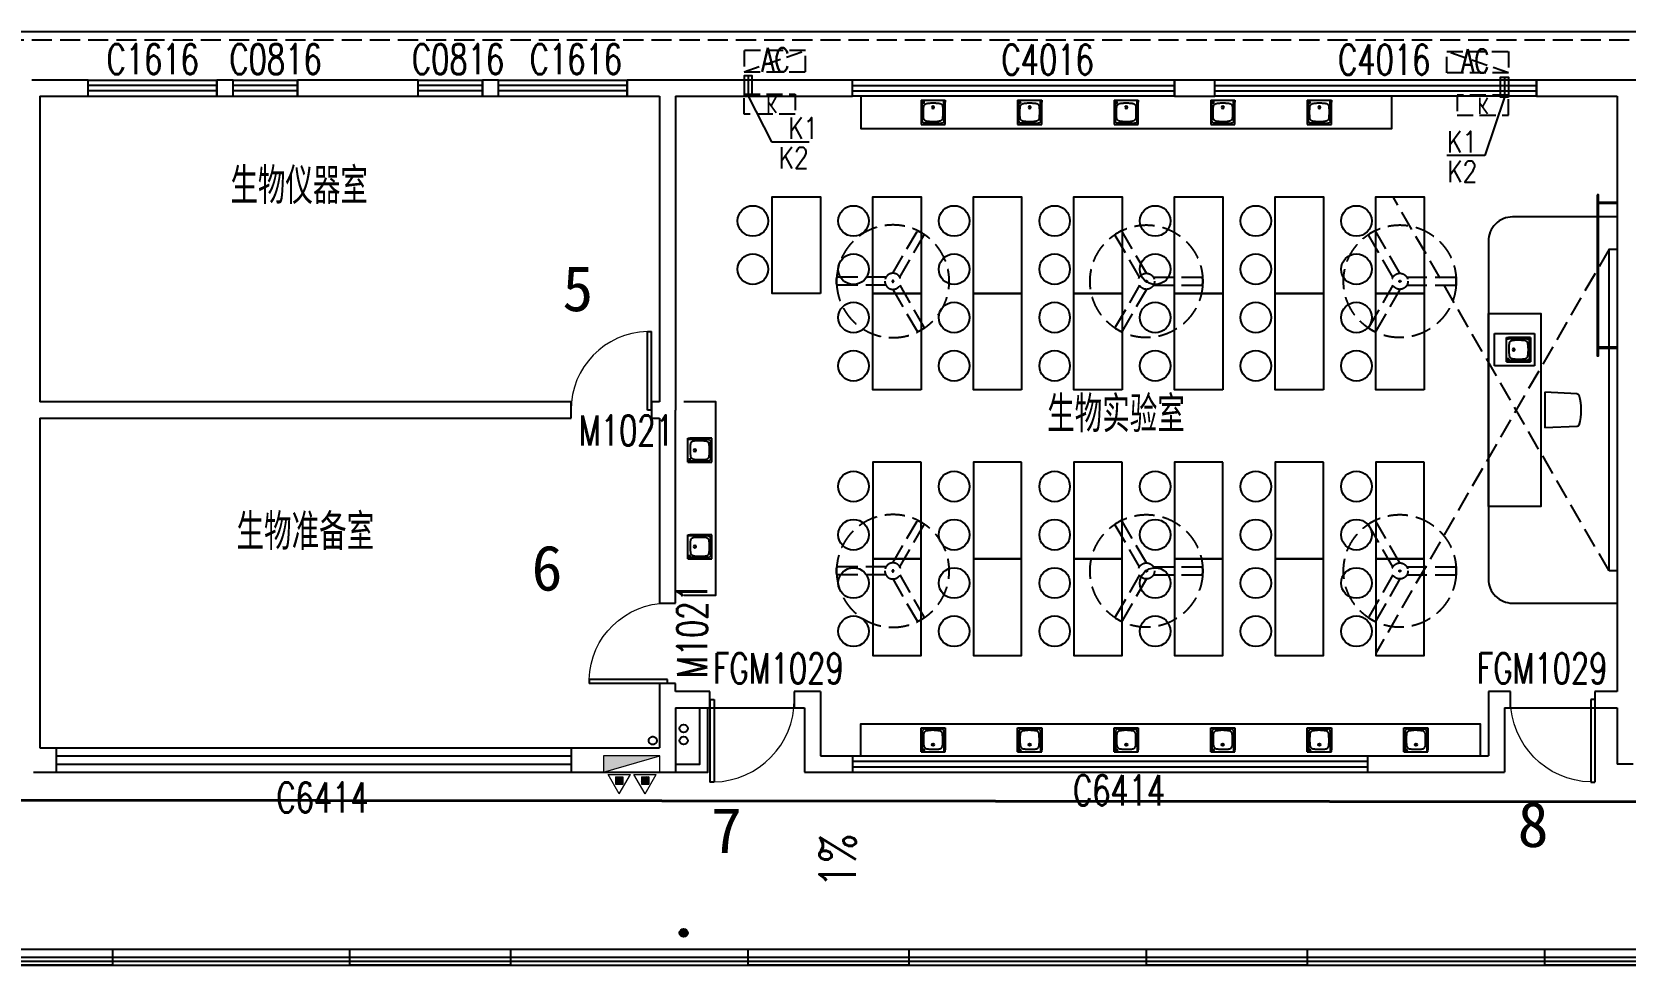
# Model space of a CAD drawing. Extents: x 447078 to 1776277, y 243534 to 519428.
# Drawn here: x 1100596 to 1120396, y 481541 to 493141 of the extents above; entities that cross this region are included whole.
import ezdxf

# ---------------------------------------------------------------- set-up
doc = ezdxf.new("R2010")
doc.units = 0
doc.header["$LTSCALE"] = 1000
doc.header["$MEASUREMENT"] = 0
for name, pattern in [('AP-02-RETAIL$0$DASH', [0.35, 0.25, -0.1]), ('CCDID0GLB00001', [30, 26.5, -1.5, 0.5, -1.5]), ('DASH', [0.35, 0.25, -0.1]), ('HIDDEN3', [1.905, 1.27, -0.635])]:
    doc.linetypes.add(name, pattern=pattern)
for name, color, linetype, lineweight in [('1#2#三层消火栓$0$P-HUDR-MISC', 13, 'Continuous', 25), ('1#2#三层消火栓$0$体育文娱中心3F消火栓$0$P-HUDR-MISC', 13, 'Continuous', 20), ('A桥架图层', 2, 'Continuous', 40)]:
    doc.layers.add(name, color=color, linetype=linetype, lineweight=lineweight)
for name, color, linetype in [('A-DOOR', 2, 'Continuous'), ('A-DRAI', 61, 'Continuous'), ('A-EQPM-MECH', 191, 'Continuous'), ('A-FIXT', 211, 'Continuous'), ('A-FIXT-DASH', 211, 'HIDDEN3'), ('A-FURN', 251, 'Continuous'), ('A-HRAL', 104, 'Continuous'), ('A-HYDR', 1, 'CCDID0GLB00001'), ('A-OVER', 23, 'Continuous'), ('A-WALL', 140, 'Continuous'), ('A-WIND', 2, 'Continuous'), ('A-WIND-IDEN', 4, 'Continuous'), ('G-0-XREF', 2, 'Continuous'), ('G-ANNO-NOTE', 80, 'Continuous'), ('X-连廊栏杆修改', 43, 'Continuous'), ('家具', 9, 'Continuous')]:
    doc.layers.add(name, color=color, linetype=linetype)
doc.styles.add('_TCH_DIM', font='SIMPLEX', dxfattribs={"bigfont": 'GBCBIG'})
doc.styles.add('_TCH_WINDOW', font='SIMPLEX', dxfattribs={"height": 3.5, "bigfont": 'GBCBIG'})
doc.styles.add('CCDI_T_G02', font='simplex.shx', dxfattribs={"width": 0.8, "bigfont": 'zjdz.shx'})
doc.styles.add('CCDI_T_G03', font='')
doc.styles.add('Note$0$CCDI-TOG-02', font='simplex.shx', dxfattribs={"width": 0.8, "bigfont": 'zjdz.shx'})
doc.styles.get('CCDI_T_G03').set_extended_font_data('SimHei')

# ---------------------------------------------------------------- blocks, each defined once
blk = doc.blocks.new('sinkt')
at = {"layer": 'A-FURN'}
for p, q in [((101833719, 17376395), (101833219, 17376395)), ((101833219, 17376395), (101833219, 17375995)), ((101833669, 17376345), (101833369, 17376345)), ((101833369, 17376345), (101833369, 17376045)), ((101833369, 17376345), (101833669, 17376345)), ((101833369, 17376329), (101833393, 17376329)), ((101833623, 17376329), (101833393, 17376329)), ((101833410, 17376282), (101833409, 17376278)), ((101833412, 17376285), (101833410, 17376282)), ((101833414, 17376288), (101833412, 17376285)), ((101833415, 17376291), (101833414, 17376288)), ((101833418, 17376294), (101833415, 17376291)), ((101833420, 17376296), (101833418, 17376294)), ((101833423, 17376299), (101833420, 17376296)), ((101833425, 17376301), (101833423, 17376299)), ((101833428, 17376303), (101833425, 17376301)), ((101833431, 17376305), (101833428, 17376303)), ((101833435, 17376307), (101833431, 17376305)), ((101833439, 17376309), (101833435, 17376307)), ((101833443, 17376310), (101833439, 17376309)), ((101833448, 17376311), (101833443, 17376310)), ((101833452, 17376312), (101833448, 17376311)), ((101833457, 17376312), (101833452, 17376312)), ((101833463, 17376313), (101833457, 17376312)), ((101833468, 17376314), (101833463, 17376313)), ((101833474, 17376314), (101833468, 17376314)), ((101833479, 17376315), (101833474, 17376314)), ((101833485, 17376315), (101833479, 17376315)), ((101833494, 17376316), (101833485, 17376315)), ((101833503, 17376316), (101833494, 17376316)), ((101833513, 17376316), (101833503, 17376316)), ((101833522, 17376316), (101833513, 17376316)), ((101833532, 17376316), (101833522, 17376316)), ((101833535, 17376316), (101833532, 17376316)), ((101833538, 17376316), (101833535, 17376316)), ((101833541, 17376316), (101833538, 17376316)), ((101833544, 17376316), (101833541, 17376316)), ((101833547, 17376316), (101833544, 17376316)), ((101833552, 17376315), (101833547, 17376316)), ((101833556, 17376315), (101833552, 17376315)), ((101833560, 17376315), (101833556, 17376315)), ((101833564, 17376315), (101833560, 17376315)), ((101833568, 17376314), (101833564, 17376315)), ((101833573, 17376314), (101833568, 17376314)), ((101833578, 17376314), (101833573, 17376314)), ((101833583, 17376313), (101833578, 17376314)), ((101833587, 17376313), (101833583, 17376313)), ((101833592, 17376312), (101833587, 17376313)), ((101833595, 17376312), (101833592, 17376312)), ((101833599, 17376311), (101833595, 17376312)), ((101833602, 17376310), (101833599, 17376311)), ((101833605, 17376309), (101833602, 17376310)), ((101833608, 17376307), (101833605, 17376309)), ((101833611, 17376306), (101833608, 17376307)), ((101833613, 17376304), (101833611, 17376306)), ((101833616, 17376302), (101833613, 17376304)), ((101833618, 17376300), (101833616, 17376302)), ((101833620, 17376297), (101833618, 17376300)), ((101833622, 17376295), (101833620, 17376297)), ((101833624, 17376292), (101833622, 17376295)), ((101833625, 17376290), (101833624, 17376292)), ((101833627, 17376287), (101833625, 17376290)), ((101833628, 17376284), (101833627, 17376287)), ((101833629, 17376280), (101833628, 17376284)), ((101833654, 17376195), (101833654, 17376298)), ((101833669, 17376045), (101833669, 17376345)), ((101833669, 17376345), (101833669, 17376045)), ((101833719, 17375995), (101833719, 17376395)), ((101833403, 17376221), (101833402, 17376216)), ((101833402, 17376216), (101833402, 17376212)), ((101833402, 17376212), (101833402, 17376207)), ((101833402, 17376207), (101833402, 17376204)), ((101833402, 17376204), (101833402, 17376201)), ((101833402, 17376201), (101833402, 17376198)), ((101833402, 17376198), (101833402, 17376196)), ((101833402, 17376196), (101833402, 17376193)), ((101833402, 17376193), (101833402, 17376187)), ((101833402, 17376187), (101833402, 17376181)), ((101833402, 17376181), (101833402, 17376175)), ((101833402, 17376175), (101833402, 17376169)), ((101833402, 17376169), (101833403, 17376163)), ((101833404, 17376236), (101833403, 17376230)), ((101833403, 17376230), (101833403, 17376226)), ((101833403, 17376226), (101833403, 17376221)), ((101833403, 17376163), (101833403, 17376157)), ((101833403, 17376157), (101833403, 17376151)), ((101833403, 17376151), (101833404, 17376145)), ((101833405, 17376248), (101833404, 17376242)), ((101833404, 17376242), (101833404, 17376236)), ((101833404, 17376145), (101833404, 17376139)), ((101833404, 17376139), (101833404, 17376133)), ((101833404, 17376133), (101833405, 17376127)), ((101833406, 17376259), (101833405, 17376254)), ((101833405, 17376254), (101833405, 17376248)), ((101833405, 17376127), (101833406, 17376121)), ((101833407, 17376269), (101833406, 17376264)), ((101833406, 17376264), (101833406, 17376259)), ((101833406, 17376121), (101833406, 17376115)), ((101833406, 17376115), (101833408, 17376109)), ((101833408, 17376273), (101833407, 17376269)), ((101833409, 17376278), (101833408, 17376273)), ((101833408, 17376109), (101833410, 17376103)), ((101833410, 17376103), (101833412, 17376099)), ((101833412, 17376099), (101833414, 17376095)), ((101833414, 17376095), (101833417, 17376091)), ((101833417, 17376091), (101833420, 17376088)), ((101833420, 17376088), (101833424, 17376085)), ((101833424, 17376085), (101833430, 17376082)), ((101833607, 17376082), (101833609, 17376083)), ((101833609, 17376083), (101833611, 17376085)), ((101833611, 17376085), (101833613, 17376086)), ((101833613, 17376086), (101833615, 17376088)), ((101833615, 17376088), (101833617, 17376090)), ((101833617, 17376090), (101833619, 17376093)), ((101833619, 17376093), (101833622, 17376095)), ((101833622, 17376095), (101833624, 17376098)), ((101833624, 17376098), (101833626, 17376101)), ((101833626, 17376101), (101833627, 17376105)), ((101833627, 17376105), (101833629, 17376109)), ((101833630, 17376276), (101833629, 17376280)), ((101833629, 17376109), (101833630, 17376114)), ((101833631, 17376272), (101833630, 17376276)), ((101833630, 17376114), (101833631, 17376118)), ((101833631, 17376268), (101833631, 17376272)), ((101833632, 17376264), (101833631, 17376268)), ((101833631, 17376123), (101833632, 17376128)), ((101833631, 17376118), (101833631, 17376123)), ((101833633, 17376257), (101833632, 17376264)), ((101833632, 17376131), (101833633, 17376135)), ((101833632, 17376128), (101833632, 17376131)), ((101833634, 17376250), (101833633, 17376257)), ((101833633, 17376135), (101833634, 17376139)), ((101833634, 17376243), (101833634, 17376250)), ((101833635, 17376236), (101833634, 17376243)), ((101833634, 17376142), (101833635, 17376146)), ((101833634, 17376139), (101833634, 17376142)), ((101833636, 17376229), (101833635, 17376236)), ((101833635, 17376151), (101833636, 17376156)), ((101833635, 17376146), (101833635, 17376151)), ((101833636, 17376222), (101833636, 17376229)), ((101833637, 17376215), (101833636, 17376222)), ((101833636, 17376176), (101833637, 17376180)), ((101833636, 17376172), (101833636, 17376176)), ((101833636, 17376167), (101833636, 17376172)), ((101833636, 17376161), (101833636, 17376167)), ((101833636, 17376156), (101833636, 17376161)), ((101833637, 17376207), (101833637, 17376215)), ((101833637, 17376200), (101833637, 17376207)), ((101833637, 17376193), (101833637, 17376200)), ((101833637, 17376189), (101833637, 17376193)), ((101833637, 17376184), (101833637, 17376189)), ((101833637, 17376180), (101833637, 17376184)), ((101833654, 17376195), (101833654, 17376091)), ((101833219, 17375995), (101833719, 17375995)), ((101833369, 17376060), (101833393, 17376060)), ((101833369, 17376045), (101833669, 17376045)), ((101833369, 17376045), (101833393, 17376045)), ((101833623, 17376060), (101833393, 17376060)), ((101833669, 17376045), (101833393, 17376045)), ((101833430, 17376082), (101833436, 17376079)), ((101833436, 17376079), (101833443, 17376077)), ((101833443, 17376077), (101833450, 17376076)), ((101833450, 17376076), (101833457, 17376075)), ((101833457, 17376075), (101833464, 17376075)), ((101833464, 17376075), (101833472, 17376074)), ((101833472, 17376074), (101833479, 17376074)), ((101833479, 17376074), (101833486, 17376074)), ((101833486, 17376074), (101833493, 17376074)), ((101833493, 17376074), (101833501, 17376073)), ((101833501, 17376073), (101833509, 17376073)), ((101833509, 17376073), (101833516, 17376073)), ((101833516, 17376073), (101833524, 17376073)), ((101833524, 17376073), (101833531, 17376073)), ((101833531, 17376073), (101833538, 17376074)), ((101833538, 17376074), (101833545, 17376074)), ((101833545, 17376074), (101833552, 17376074)), ((101833552, 17376074), (101833558, 17376075)), ((101833558, 17376075), (101833565, 17376075)), ((101833565, 17376075), (101833570, 17376076)), ((101833570, 17376076), (101833575, 17376076)), ((101833575, 17376076), (101833580, 17376076)), ((101833580, 17376076), (101833585, 17376077)), ((101833585, 17376077), (101833590, 17376077)), ((101833590, 17376077), (101833593, 17376078)), ((101833593, 17376078), (101833597, 17376078)), ((101833597, 17376078), (101833600, 17376079)), ((101833600, 17376079), (101833604, 17376081)), ((101833604, 17376081), (101833607, 17376082))]:
    blk.add_line(p, q, dxfattribs=at)
for centre, radius in [((101833393, 17376314), 9.18), ((101833457, 17376195), 15.3)]:
    blk.add_circle(centre, radius, dxfattribs=at)
for centre, start, end in [((101833623, 17376298), 0, 90), ((101833623, 17376091), 270, 0)]:
    blk.add_arc(centre, 30.9, start, end, dxfattribs=at)
blk = doc.blocks.new('CHAIR4')
at = {"layer": 'A-FURN'}
for p, q in [((-449, 226), (0, 248)), ((0, 248), (0, -248)), ((-449, -226), (0, -248))]:
    blk.add_line(p, q, dxfattribs=at)
for centre, radius, start, end in [((-447, 201), 25, 92.8624, 164.2925), ((267, 0), 767, 164.2925, 195.7075), ((-447, -201), 25, 195.7075, 267.1376)]:
    blk.add_arc(centre, radius, start, end, dxfattribs=at)
blk = doc.blocks.new('dfc-1')
at = {"layer": 'A-FURN', "linetype": 'DASH'}
for p, q in [((0, 100), (306, 630)), ((87, 50), (392, 580)), ((-87, 50), (-698, 50)), ((-87, -50), (-698, -50)), ((0, -100), (306, -630)), ((87, -50), (392, -580))]:
    blk.add_line(p, q, dxfattribs=at)
for radius in [700, 100, 10]:
    blk.add_circle((0, 0), radius, dxfattribs=at)
for start, end in [(55.904, 64.096), (175.904, 184.096), (295.904, 304.096)]:
    blk.add_arc((0, 0), 700, start, end, dxfattribs=at)
blk = doc.blocks.new('sinks')
at = {"layer": 'A-FURN'}
for p, q in [((101861908, 17372404), (101861908, 17372383)), ((101861908, 17372154), (101861908, 17372383)), ((101861921, 17372192), (101861921, 17372404)), ((101861942, 17372358), (101861939, 17372353)), ((101861944, 17372361), (101861942, 17372358)), ((101861947, 17372364), (101861944, 17372361)), ((101861950, 17372366), (101861947, 17372364)), ((101861953, 17372368), (101861950, 17372366)), ((101861956, 17372370), (101861953, 17372368)), ((101861961, 17372371), (101861956, 17372370)), ((101861966, 17372372), (101861961, 17372371)), ((101861971, 17372373), (101861966, 17372372)), ((101861976, 17372374), (101861971, 17372373)), ((101861981, 17372374), (101861976, 17372374)), ((101861986, 17372374), (101861981, 17372374)), ((101861991, 17372375), (101861986, 17372374)), ((101861997, 17372375), (101861991, 17372375)), ((101862002, 17372375), (101861997, 17372375)), ((101862007, 17372376), (101862002, 17372375)), ((101862012, 17372376), (101862007, 17372376)), ((101862017, 17372376), (101862012, 17372376)), ((101862021, 17372376), (101862017, 17372376)), ((101862026, 17372376), (101862021, 17372376)), ((101862031, 17372376), (101862026, 17372376)), ((101862034, 17372376), (101862031, 17372376)), ((101862036, 17372376), (101862034, 17372376)), ((101862038, 17372376), (101862036, 17372376)), ((101862041, 17372376), (101862038, 17372376)), ((101862043, 17372376), (101862041, 17372376)), ((101862047, 17372376), (101862043, 17372376)), ((101862051, 17372376), (101862047, 17372376)), ((101862055, 17372376), (101862051, 17372376)), ((101862059, 17372376), (101862055, 17372376)), ((101862063, 17372375), (101862059, 17372376)), ((101862067, 17372375), (101862063, 17372375)), ((101862072, 17372374), (101862067, 17372375)), ((101862077, 17372374), (101862072, 17372374)), ((101862082, 17372373), (101862077, 17372374)), ((101862087, 17372373), (101862082, 17372373)), ((101862091, 17372373), (101862087, 17372373)), ((101862094, 17372372), (101862091, 17372373)), ((101862098, 17372371), (101862094, 17372372)), ((101862102, 17372371), (101862098, 17372371)), ((101862106, 17372369), (101862102, 17372371)), ((101862108, 17372368), (101862106, 17372369)), ((101862111, 17372367), (101862108, 17372368)), ((101862113, 17372365), (101862111, 17372367)), ((101862115, 17372363), (101862113, 17372365)), ((101862117, 17372361), (101862115, 17372363)), ((101862120, 17372359), (101862117, 17372361)), ((101862122, 17372357), (101862120, 17372359)), ((101862123, 17372354), (101862122, 17372357)), ((101862145, 17372192), (101862145, 17372404)), ((101862158, 17372404), (101862158, 17372154)), ((101861933, 17372318), (101861932, 17372312)), ((101861932, 17372312), (101861932, 17372306)), ((101861932, 17372306), (101861932, 17372300)), ((101861932, 17372300), (101861932, 17372294)), ((101861932, 17372294), (101861932, 17372287)), ((101861932, 17372287), (101861932, 17372281)), ((101861932, 17372281), (101861932, 17372275)), ((101861932, 17372275), (101861932, 17372269)), ((101861932, 17372269), (101861932, 17372263)), ((101861932, 17372263), (101861932, 17372257)), ((101861932, 17372257), (101861933, 17372252)), ((101861934, 17372336), (101861933, 17372330)), ((101861933, 17372330), (101861933, 17372324)), ((101861933, 17372324), (101861933, 17372318)), ((101861933, 17372252), (101861933, 17372246)), ((101861933, 17372246), (101861933, 17372240)), ((101861933, 17372240), (101861934, 17372236)), ((101861935, 17372342), (101861934, 17372336)), ((101861934, 17372236), (101861934, 17372232)), ((101861934, 17372232), (101861934, 17372228)), ((101861934, 17372228), (101861935, 17372224)), ((101861937, 17372348), (101861935, 17372342)), ((101861935, 17372224), (101861935, 17372220)), ((101861935, 17372220), (101861935, 17372217)), ((101861935, 17372217), (101861936, 17372214)), ((101861936, 17372214), (101861937, 17372211)), ((101861939, 17372353), (101861937, 17372348)), ((101861937, 17372211), (101861938, 17372208)), ((101861938, 17372208), (101861939, 17372206)), ((101861939, 17372206), (101861940, 17372204)), ((101861940, 17372204), (101861941, 17372202)), ((101861941, 17372202), (101861943, 17372200)), ((101861943, 17372200), (101861944, 17372199)), ((101861944, 17372199), (101861946, 17372197)), ((101861946, 17372197), (101861948, 17372195)), ((101861948, 17372195), (101861950, 17372193)), ((101861950, 17372193), (101861953, 17372191)), ((101861953, 17372191), (101861955, 17372190)), ((101862112, 17372190), (101862114, 17372192)), ((101862114, 17372192), (101862116, 17372193)), ((101862116, 17372193), (101862119, 17372195)), ((101862119, 17372195), (101862120, 17372197)), ((101862120, 17372197), (101862122, 17372198)), ((101862122, 17372198), (101862124, 17372200)), ((101862125, 17372352), (101862123, 17372354)), ((101862124, 17372200), (101862125, 17372202)), ((101862127, 17372349), (101862125, 17372352)), ((101862125, 17372202), (101862127, 17372204)), ((101862128, 17372345), (101862127, 17372349)), ((101862127, 17372204), (101862128, 17372207)), ((101862129, 17372342), (101862128, 17372345)), ((101862128, 17372207), (101862129, 17372210)), ((101862130, 17372338), (101862129, 17372342)), ((101862129, 17372210), (101862130, 17372212)), ((101862130, 17372334), (101862130, 17372338)), ((101862131, 17372330), (101862130, 17372334)), ((101862130, 17372215), (101862131, 17372218)), ((101862130, 17372212), (101862130, 17372215)), ((101862132, 17372326), (101862131, 17372330)), ((101862131, 17372222), (101862132, 17372226)), ((101862131, 17372218), (101862131, 17372222)), ((101862132, 17372321), (101862132, 17372326)), ((101862132, 17372317), (101862132, 17372321)), ((101862133, 17372312), (101862132, 17372317)), ((101862132, 17372234), (101862133, 17372238)), ((101862132, 17372230), (101862132, 17372234)), ((101862132, 17372226), (101862132, 17372230)), ((101862133, 17372307), (101862133, 17372312)), ((101862134, 17372300), (101862133, 17372307)), ((101862133, 17372252), (101862134, 17372255)), ((101862133, 17372248), (101862133, 17372252)), ((101862133, 17372245), (101862133, 17372248)), ((101862133, 17372241), (101862133, 17372245)), ((101862133, 17372238), (101862133, 17372241)), ((101862134, 17372292), (101862134, 17372300)), ((101862134, 17372284), (101862134, 17372292)), ((101862134, 17372276), (101862134, 17372284)), ((101862134, 17372268), (101862134, 17372276)), ((101862134, 17372266), (101862134, 17372268)), ((101862134, 17372263), (101862134, 17372266)), ((101862134, 17372260), (101862134, 17372263)), ((101862134, 17372258), (101862134, 17372260)), ((101862134, 17372255), (101862134, 17372258)), ((101862158, 17372154), (101861908, 17372154)), ((101862033, 17372167), (101861946, 17372167)), ((101861955, 17372190), (101861958, 17372189)), ((101861958, 17372189), (101861962, 17372187)), ((101861962, 17372187), (101861965, 17372186)), ((101861965, 17372186), (101861969, 17372186)), ((101861969, 17372186), (101861973, 17372185)), ((101861973, 17372185), (101861977, 17372185)), ((101861977, 17372185), (101861980, 17372184)), ((101861980, 17372184), (101861983, 17372184)), ((101861983, 17372184), (101861986, 17372183)), ((101861986, 17372183), (101861989, 17372183)), ((101861989, 17372183), (101861992, 17372182)), ((101861992, 17372182), (101861997, 17372182)), ((101861997, 17372182), (101862001, 17372182)), ((101862001, 17372182), (101862005, 17372181)), ((101862005, 17372181), (101862009, 17372181)), ((101862009, 17372181), (101862014, 17372181)), ((101862014, 17372181), (101862017, 17372181)), ((101862017, 17372181), (101862021, 17372181)), ((101862021, 17372181), (101862024, 17372180)), ((101862024, 17372180), (101862028, 17372180)), ((101862028, 17372180), (101862031, 17372180)), ((101862031, 17372180), (101862037, 17372180)), ((101862033, 17372167), (101862119, 17372167)), ((101862037, 17372180), (101862043, 17372180)), ((101862043, 17372180), (101862050, 17372180)), ((101862050, 17372180), (101862056, 17372181)), ((101862056, 17372181), (101862062, 17372181)), ((101862062, 17372181), (101862068, 17372182)), ((101862068, 17372182), (101862073, 17372183)), ((101862073, 17372183), (101862079, 17372183)), ((101862079, 17372183), (101862085, 17372184)), ((101862085, 17372184), (101862090, 17372185)), ((101862090, 17372185), (101862094, 17372185)), ((101862094, 17372185), (101862097, 17372185)), ((101862097, 17372185), (101862101, 17372186)), ((101862101, 17372186), (101862104, 17372187)), ((101862104, 17372187), (101862107, 17372188)), ((101862107, 17372188), (101862110, 17372189)), ((101862110, 17372189), (101862112, 17372190))]:
    blk.add_line(p, q, dxfattribs=at)
blk.add_lwpolyline([(101862158, 17372404), (101861908, 17372404)], dxfattribs=at)
for centre, radius in [((101862132, 17372383), 7.65), ((101862033, 17372330), 12.8)]:
    blk.add_circle(centre, radius, dxfattribs=at)
for centre, start, end in [((101861946, 17372192), 180, 270), ((101862119, 17372192), 270, 0)]:
    blk.add_arc(centre, 25.7, start, end, dxfattribs=at)
blk = doc.blocks.new('H2S')
at = {"layer": 'A-FURN'}
for points in [[(7949, 4988), (7949, 4588), (250, 4588), (250, 4988)], [(10149, 2988), (9749, 2988), (9749, 588), (10149, 588)], [(7949, -3212), (7949, -2812), (1349, -2812), (1349, -3212)]]:
    blk.add_lwpolyline(points, dxfattribs=at)
for points in [[(949, 2538), (1549, 2538), (1549, 3738), (949, 3738)], [(2199, 2538), (2799, 2538), (2799, 3738), (2199, 3738)], [(3449, 2538), (4049, 2538), (4049, 3738), (3449, 3738)], [(4699, 2538), (5299, 2538), (5299, 3738), (4699, 3738)], [(5949, 2538), (6549, 2538), (6549, 3738), (5949, 3738)], [(7199, 2538), (7799, 2538), (7799, 3738), (7199, 3738)], [(-1351, 2688), (-1351, -1312), (-1451, -1312), (-1451, 2688)], [(949, 1338), (1549, 1338), (1549, 2538), (949, 2538)], [(2199, 1338), (2799, 1338), (2799, 2538), (2199, 2538)], [(3449, 1338), (4049, 1338), (4049, 2538), (3449, 2538)], [(4699, 1338), (5299, 1338), (5299, 2538), (4699, 2538)], [(5949, 1338), (6549, 1338), (6549, 2538), (5949, 2538)], [(7199, 1338), (7799, 1338), (7799, 2538), (7199, 2538)], [(149, -512), (-501, -512), (-501, 1888), (149, 1888)], [(949, 438), (1549, 438), (1549, -762), (949, -762)], [(2199, 438), (2799, 438), (2799, -762), (2199, -762)], [(3449, 438), (4049, 438), (4049, -762), (3449, -762)], [(4699, 438), (5299, 438), (5299, -762), (4699, -762)], [(5949, 438), (6549, 438), (6549, -762), (5949, -762)], [(7199, 438), (7799, 438), (7799, -762), (7199, -762)], [(-1201, -1987), (-1201, 13), (-1221, 13), (-1221, -1987)], [(-1451, -97), (-1451, -77), (-1221, -77), (-1221, -97)], [(949, -762), (1549, -762), (1549, -1962), (949, -1962)], [(2199, -762), (2799, -762), (2799, -1962), (2199, -1962)], [(3449, -762), (4049, -762), (4049, -1962), (3449, -1962)], [(4699, -762), (5299, -762), (5299, -1962), (4699, -1962)], [(5949, -762), (6549, -762), (6549, -1962), (5949, -1962)], [(7199, -762), (7799, -762), (7799, -1962), (7199, -1962)], [(8449, -762), (9049, -762), (9049, -1962), (8449, -1962)], [(-1451, -1897), (-1451, -1877), (-1221, -1877), (-1221, -1897)]]:
    blk.add_lwpolyline(points, close=True, dxfattribs=at)
for centre in [(1789, 3438), (3039, 3438), (4289, 3438), (5539, 3438), (6789, 3438), (8039, 3438), (1789, 2838), (3039, 2838), (4289, 2838), (5539, 2838), (6789, 2838), (8039, 2838), (1789, 2238), (3039, 2238), (4289, 2238), (5539, 2238), (6789, 2238), (8039, 2238), (1789, 1638), (3039, 1638), (4289, 1638), (5539, 1638), (6789, 1638), (8039, 1638), (1789, 138), (3039, 138), (4289, 138), (5539, 138), (6789, 138), (8039, 138), (1789, -462), (3039, -462), (4289, -462), (5539, -462), (6789, -462), (8039, -462), (1789, -1062), (3039, -1062), (4289, -1062), (5539, -1062), (6789, -1062), (8039, -1062), (9289, -1062), (1789, -1662), (3039, -1662), (4289, -1662), (5539, -1662), (6789, -1662), (8039, -1662), (9289, -1662)]:
    blk.add_circle(centre, 190, dxfattribs=at)
at = {"layer": '家具', "linetype": 'DASH'}
for points in [[(-1351, -1312), (1549, 3711)], [(-1351, 2688), (1334, -1962)]]:
    blk.add_lwpolyline(points, dxfattribs=at)
at = {"layer": '家具'}
blk.add_lwpolyline([(-1451, -1712), (-151, -1712, 0.414214), (149, -1412), (149, 2788, 0.414214), (-151, 3088), (-1451, 3088)], format="xyb", dxfattribs=at)
at = {"layer": 'A-FURN', "xscale": 1.19999985396862, "yscale": 1.19999985396862, "zscale": 1.19999985396862}
for p in [(-122233375, -20841945), (-122232175, -20841945), (-122230975, -20841945), (-122229775, -20841945), (-122228575, -20841945), (-122227375, -20841945)]:
    blk.add_blockref('sinks', p, dxfattribs=at)
at = {"layer": 'A-FURN'}
for p in [(1249, 2688), (4399, 2688), (1249, -912), (4399, -912)]:
    blk.add_blockref('dfc-1', p, dxfattribs=at)
at = {"layer": 'A-FURN', "xscale": -1}
for name, p in [('dfc-1', (7549, 2688)), ('sinkt', (101833293, -17376257)), ('dfc-1', (7549, -912))]:
    blk.add_blockref(name, p, dxfattribs=at)
at = {"layer": 'A-FURN'}
for name, p, xscale, yscale, zscale, rotation in [('sinks', (-20836783, -122232037), -1.19999985396862, 1.19999985396862, 1.19999985396862, 270), ('sinks', (-20836783, -122233237), -1.19999985396862, 1.19999985396862, 1.19999985396862, 270), ('CHAIR4', (-551, 688), -0.9000000059604645, 0.9000000059604645, 0.9000000059604645, 180), ('sinks', (-122232175, 20843720), -1.19999985396862, 1.19999985396862, 1.19999985396862, 180), ('sinks', (-122230975, 20843720), -1.19999985396862, 1.19999985396862, 1.19999985396862, 180), ('sinks', (-122229775, 20843720), -1.19999985396862, 1.19999985396862, 1.19999985396862, 180), ('sinks', (-122228575, 20843720), -1.19999985396862, 1.19999985396862, 1.19999985396862, 180), ('sinks', (-122227375, 20843720), -1.19999985396862, 1.19999985396862, 1.19999985396862, 180)]:
    blk.add_blockref(name, p, dxfattribs=dict(at, xscale=xscale, yscale=yscale, zscale=zscale, rotation=rotation))
blk = doc.blocks.new('DI LOU')
at = {"layer": 'A-FIXT'}
h = blk.add_hatch(dxfattribs=at)
h.set_pattern_fill('ANSI31', color=256, scale=10)
h.set_pattern_definition([(45, (-842091.153, -1894175.001), (-11.22532015, 11.22532015), [])])
h.paths.add_polyline_path([(-50, 0, 1), (50, 0, 1)])
blk.add_circle((0, 0), 50, dxfattribs=at)
blk = doc.blocks.new('PSXT')
at = {"layer": 'A-FIXT'}
blk.add_lwpolyline([(-9427, 12241, 0, 0, 0), (-9427, 11224, 60, 0, 0), (-9427, 11044, 0, 0, 0)], format="xyseb", dxfattribs=at)
at = {"layer": 'A-FIXT', "extrusion": (0, 0, -1), "xscale": -1, "zscale": -1, "rotation": 150.0000031739103}
blk.add_blockref('DI LOU', (11700, 10800), dxfattribs=at)
at = {"layer": 'A-FIXT-DASH', "style": 'CCDI_T_G02', "width": 0.8}
blk.add_text('1%%%', height=450, rotation=90, dxfattribs=at).set_placement((-9562, 11358))
blk = doc.blocks.new('PSG-LG')
at = {"layer": 'A-DRAI'}
for centre in [(32300, 13341), (32300, 13191)]:
    blk.add_circle(centre, 50, dxfattribs=at)
at = {"layer": 'A-HYDR'}
blk.add_circle((31916, 13191), 50, dxfattribs=at)
at = {"layer": 'A-WALL'}
for points in [[(32200, 12800), (32600, 12800), (32600, 13600)], [(32200, 12900), (32500, 12900), (32500, 13600)]]:
    blk.add_lwpolyline(points, dxfattribs=at)
blk = doc.blocks.new('bc-kty')
at = {"layer": 'A-EQPM-MECH', "linetype": 'DASH', "ltscale": 0.8}
blk.add_line((100, 176), (-665, 443), dxfattribs=at)
for points in [[(100, 176), (-665, 176), (-665, 443), (100, 443)], [(-538, -350), (100, -350), (100, -100), (-538, -100)]]:
    blk.add_lwpolyline(points, close=True, dxfattribs=at)
at = {"layer": 'A-EQPM-MECH'}
blk.add_lwpolyline([(100, -125), (0, -125), (0, 125), (100, 125)], close=True, dxfattribs=at)
blk.add_lwpolyline([(50, 125), (50, -125)], dxfattribs=at)
at = {"layer": 'A-FIXT-DASH'}
blk.add_lwpolyline([(50, -125), (-194, -849), (-664, -849)], dxfattribs=at)
at = {"layer": 'A-EQPM-MECH', "style": '_TCH_DIM', "width": 0.705882}
blk.add_text('AC', height=297.5, dxfattribs=at).set_placement((-487, 176))
at = {"layer": 'A-EQPM-MECH', "style": 'Note$0$CCDI-TOG-02', "text_generation_flag": 4, "width": 0.8}
blk.add_text('K', height=200, dxfattribs=at).set_placement((-284, -132))
at = {"layer": 'A-FIXT-DASH', "style": 'CCDI_T_G02', "width": 0.8}
blk.add_text('K1', height=265.8, dxfattribs=at).set_placement((-664, -812))
blk = doc.blocks.new('KT-SWSN')
at = {"layer": 'A-EQPM-MECH', "linetype": 'DASH', "ltscale": 0.8}
blk.add_line((934546, 493315), (935311, 493581), dxfattribs=at)
for points in [[(934546, 493315), (935311, 493315), (935311, 493581), (934546, 493581)], [(935183, 492788), (934546, 492788), (934546, 493038), (935183, 493038)]]:
    blk.add_lwpolyline(points, close=True, dxfattribs=at)
at = {"layer": 'A-EQPM-MECH'}
blk.add_lwpolyline([(934546, 493013), (934646, 493013), (934646, 493263), (934546, 493263)], close=True, dxfattribs=at)
blk.add_lwpolyline([(934596, 493263), (934596, 493013)], dxfattribs=at)
at = {"layer": 'A-FIXT-DASH'}
blk.add_lwpolyline([(934596, 493013), (934887, 492446), (935357, 492446)], dxfattribs=at)
at = {"layer": 'A-EQPM-MECH', "style": '_TCH_DIM', "width": 0.705882}
blk.add_text('AC', height=297.5, dxfattribs=at).set_placement((934762, 493315))
at = {"layer": 'A-EQPM-MECH', "style": 'Note$0$CCDI-TOG-02', "text_generation_flag": 4, "width": 0.8}
blk.add_text('K', height=200, dxfattribs=at).set_placement((934822, 493006))
at = {"layer": 'A-FIXT-DASH', "style": 'CCDI_T_G02', "width": 0.8}
blk.add_text('K1', height=265.8, dxfattribs=at).set_placement((935094, 492483))
blk = doc.blocks.new('LGEET2423')
at = {"layer": 'X-连廊栏杆修改'}
for points in [[(23300, 200), (25300, 200), (25300, 0), (23300, 0)], [(28250, 200), (30250, 200), (30250, 0), (28250, 0)], [(33200, 200), (35200, 200), (35200, 0), (33200, 0)], [(38150, 200), (40150, 200), (40150, 0), (38150, 0)], [(43100, 200), (45100, 200), (45100, 0), (43100, 0)]]:
    blk.add_lwpolyline(points, close=True, dxfattribs=at)
blk = doc.blocks.new('$DorLib2D$00000001')
for p, q in [((0.45, 0.975), (0.5, 0.975)), ((0.45, 0), (0.45, 0.975)), ((0.5, 0), (0.5, 0.975)), ((0.5, 0), (0.45, 0))]:
    blk.add_line(p, q)
at = {"lineweight": 13}
blk.add_arc((0.475, 0), 0.975, 91.4693, 180, dxfattribs=at)
blk = doc.blocks.new('$TCHSYS$WIN2D')
for p, q in [((-0.5, 0.5), (0.5, 0.5)), ((-0.5, 0.5), (-0.5, -0.5)), ((0.5, 0.5), (0.5, -0.5)), ((0.5, 0.1667), (-0.5, 0.1667)), ((0.5, -0.1667), (-0.5, -0.1667)), ((-0.5, -0.5), (0.5, -0.5))]:
    blk.add_line(p, q)
blk = doc.blocks.new('1#2#三层消火栓$0$体育文娱中心3F消火栓$0$A$C59133534')
at = {"layer": '1#2#三层消火栓$0$体育文娱中心3F消火栓$0$P-HUDR-MISC', "ltscale": 5}
blk.add_hatch(color=256, dxfattribs=at).paths.add_polyline_path([(50, 0), (-650, 200), (-650, 0)])
at = {"layer": '1#2#三层消火栓$0$体育文娱中心3F消火栓$0$P-HUDR-MISC'}
h = blk.add_hatch(dxfattribs=at)
h.set_pattern_fill('JIS_WOOD', color=256, scale=20, style=0)
h.set_pattern_definition([(45, (39.371, -152.983), (-10, 10), [])])
h.paths.add_polyline_path([(-410.5, 259), (-410.5, 350), (-501.5, 350), (-501.5, 259)])
h = blk.add_hatch(dxfattribs=at)
h.set_pattern_fill('JIS_WOOD', color=256, scale=20, style=0)
h.set_pattern_definition([(45, (360.371, -152.983), (-10, 10), [])])
h.paths.add_polyline_path([(-89.5, 259), (-89.5, 350), (-180.5, 350), (-180.5, 259)])
for p, q in [((-456, 469), (-595, 228)), ((-456, 469), (-317, 228)), ((-135, 469), (-274, 228)), ((-135, 469), (4, 228)), ((-650, 200), (50, 0)), ((-595, 228), (-317, 228)), ((-501.5, 259), (-501.5, 350)), ((-501.5, 350), (-410.5, 350)), ((-501.5, 259), (-410.5, 259)), ((-410.5, 259), (-410.5, 350)), ((-274, 228), (4, 228)), ((-180.5, 259), (-180.5, 350)), ((-180.5, 350), (-89.5, 350)), ((-180.5, 259), (-89.5, 259)), ((-89.5, 259), (-89.5, 350))]:
    blk.add_line(p, q, dxfattribs=at)
at = {"layer": '1#2#三层消火栓$0$体育文娱中心3F消火栓$0$P-HUDR-MISC', "ltscale": 5}
blk.add_lwpolyline([(-650, 200), (50, 200), (50, 0), (-650, 0)], close=True, dxfattribs=at)
blk = doc.blocks.new('1#2#三层消火栓')
at = {"layer": '1#2#三层消火栓$0$P-HUDR-MISC', "ltscale": 0.1, "xscale": -1, "rotation": 180}
blk.add_blockref('1#2#三层消火栓$0$体育文娱中心3F消火栓$0$A$C59133534', (1108351, 484141), dxfattribs=at)

msp = doc.modelspace()

# ---------------------------------------------------------------- linework, layer by layer
at = {"layer": 'A-DOOR'}
for p, q in [((1109020.6, 484741.4), (1110070.6, 484741.4)), ((1118970.6, 484741.4), (1120020.6, 484741.4))]:
    msp.add_line(p, q, dxfattribs=at)
at = {"layer": 'A-HRAL'}
for points in [[(1076345.6, 483941.4), (1076345.6, 481591.4), (1133295.6, 481591.4)], [(1076395.6, 483941.4), (1076395.6, 481641.4), (1133295.6, 481641.4)]]:
    msp.add_lwpolyline(points, dxfattribs=at)
at = {"layer": 'A-OVER', "linetype": 'AP-02-RETAIL$0$DASH'}
msp.add_line((1081695.6, 493041.4), (1138295.6, 493041.4), dxfattribs=at)
at = {"layer": 'A-OVER'}
msp.add_line((1138295.6, 493141.4), (1085095.6, 493141.4), dxfattribs=at)
for points in [[(1076295.6, 483941.4), (1076295.6, 481541.4), (1133295.6, 481541.4)], [(1076495.6, 483941.4), (1076495.6, 481741.4), (1133295.6, 481741.4)]]:
    msp.add_lwpolyline(points, dxfattribs=at)
at = {"layer": 'A-WALL'}
for p, q in [((1101295.6, 492541.4), (1100595.6, 492541.4)), ((1101295.6, 492341.4), (1101295.6, 492541.4)), ((1103095.6, 492541.4), (1102895.6, 492541.4)), ((1102895.6, 492541.4), (1102895.6, 492341.4)), ((1103095.6, 492341.4), (1103095.6, 492541.4)), ((1105395.6, 492541.4), (1103895.6, 492541.4)), ((1103895.6, 492541.4), (1103895.6, 492341.4)), ((1105395.6, 492341.4), (1105395.6, 492541.4)), ((1106395.6, 492541.4), (1106195.6, 492541.4)), ((1106195.6, 492541.4), (1106195.6, 492341.4)), ((1106395.6, 492341.4), (1106395.6, 492541.4)), ((1108495.6, 492541.4), (1107995.6, 492541.4)), ((1107995.6, 492541.4), (1107995.6, 492341.4)), ((1110795.6, 492541.4), (1108495.6, 492541.4)), ((1110795.6, 492341.4), (1110795.6, 492541.4)), ((1115295.6, 492541.4), (1114795.6, 492541.4)), ((1114795.6, 492541.4), (1114795.6, 492341.4)), ((1115295.6, 492341.4), (1115295.6, 492541.4)), ((1120395.6, 492541.4), (1119295.6, 492541.4)), ((1119295.6, 492541.4), (1119295.6, 492341.4)), ((1121495.6, 492541.4), (1120395.6, 492541.4)), ((1100695.6, 492341.4), (1100695.6, 488541.4)), ((1100695.6, 492341.4), (1101295.6, 492341.4)), ((1102895.6, 492341.4), (1103095.6, 492341.4)), ((1103895.6, 492341.4), (1105395.6, 492341.4)), ((1106195.6, 492341.4), (1106395.6, 492341.4)), ((1107995.6, 492341.4), (1108395.6, 492341.4)), ((1108395.6, 492341.4), (1108395.6, 488541.4)), ((1108595.6, 492341.4), (1108595.6, 488441.4)), ((1108595.6, 492341.4), (1110795.6, 492341.4)), ((1114795.6, 492341.4), (1115295.6, 492341.4)), ((1119295.6, 492341.4), (1120295.6, 492341.4)), ((1120295.6, 492341.4), (1120295.6, 484941.4)), ((1107295.6, 488541.4), (1100695.6, 488541.4)), ((1107295.6, 488341.4), (1107295.6, 488541.4)), ((1108395.6, 488541.4), (1108295.6, 488541.4)), ((1108295.6, 488541.4), (1108295.6, 488341.4)), ((1100695.6, 488341.4), (1107295.6, 488341.4)), ((1100695.6, 488341.4), (1100695.6, 484241.4)), ((1108295.6, 488341.4), (1108395.6, 488341.4)), ((1108395.6, 488341.4), (1108395.6, 486041.4)), ((1108595.6, 486041.4), (1108595.6, 488441.4)), ((1108395.6, 486041.4), (1108595.6, 486041.4)), ((1108595.6, 485041.4), (1108395.6, 485041.4)), ((1108395.6, 485041.4), (1108395.6, 484841.4)), ((1108595.6, 484941.4), (1108595.6, 485041.4)), ((1109020.6, 484941.4), (1108595.6, 484941.4)), ((1109020.6, 484741.4), (1109020.6, 484941.4)), ((1110395.6, 484941.4), (1110070.6, 484941.4)), ((1110070.6, 484941.4), (1110070.6, 484741.4)), ((1110395.6, 484941.4), (1110395.6, 484141.4)), ((1118695.6, 484941.4), (1118695.6, 484141.4)), ((1118970.6, 484941.4), (1118695.6, 484941.4)), ((1118970.6, 484741.4), (1118970.6, 484941.4)), ((1120295.6, 484941.4), (1120020.6, 484941.4)), ((1120020.6, 484941.4), (1120020.6, 484741.4)), ((1108395.6, 484841.4), (1108395.6, 484241.4)), ((1108595.6, 484741.4), (1109020.6, 484741.4)), ((1108595.6, 484741.4), (1108595.6, 483941.4)), ((1110070.6, 484741.4), (1110195.6, 484741.4)), ((1110195.6, 484741.4), (1110195.6, 483941.4)), ((1118895.6, 484741.4), (1118895.6, 483941.4)), ((1118895.6, 484741.4), (1118970.6, 484741.4)), ((1120020.6, 484741.4), (1120295.6, 484741.4)), ((1120295.6, 484741.4), (1120295.6, 484041.4)), ((1100695.6, 484241.4), (1100895.6, 484241.4)), ((1107295.6, 484241.4), (1107295.6, 483941.4)), ((1107295.6, 484241.4), (1108395.6, 484241.4)), ((1110395.6, 484141.4), (1110795.6, 484141.4)), ((1117195.6, 484141.4), (1117195.6, 483941.4)), ((1117195.6, 484141.4), (1118695.6, 484141.4)), ((1100615.6, 483941.4), (1100895.6, 483941.4)), ((1107295.6, 483941.4), (1108595.6, 483941.4)), ((1110195.6, 483941.4), (1110795.6, 483941.4)), ((1117195.6, 483941.4), (1118895.6, 483941.4)), ((1120495.6, 484041.4), (1120295.6, 484041.4))]:
    msp.add_line(p, q, dxfattribs=at)
at = {"layer": 'A-WIND'}
for p, q in [((1100895.6, 484241.4), (1100895.6, 483941.4)), ((1100895.6, 484241.4), (1107295.6, 484241.4)), ((1100895.6, 484141.4), (1107295.6, 484141.4)), ((1110795.6, 484141.4), (1110795.6, 483941.4)), ((1110795.6, 484141.4), (1117195.6, 484141.4)), ((1100895.6, 484041.4), (1107295.6, 484041.4)), ((1100895.6, 483941.4), (1107295.6, 483941.4)), ((1110795.6, 484074.7), (1117195.6, 484074.7)), ((1110795.6, 484008.1), (1117195.6, 484008.1)), ((1110795.6, 483941.4), (1117195.6, 483941.4))]:
    msp.add_line(p, q, dxfattribs=at)
at = {"layer": 'A桥架图层'}
msp.add_line((1082593, 483605.1), (1140556.8, 483555.7), dxfattribs=at)

# ---------------------------------------------------------------- block references
at = {"layer": 'A-DOOR'}
for p, xscale, yscale, zscale, rotation in [((1107795.6, 488441.4), -1000, -1000, -1000, 180.0000000097266), ((1108495.6, 485541.4), 1000, -1000, 1000, 269.9999999995664), ((1109545.6, 484841.4), -1050, -1050, -1050, 359.9999999998684), ((1119495.6, 484841.4), 1050, -1050, 1050, 359.9999999998687)]:
    msp.add_blockref('$DorLib2D$00000001', p, dxfattribs=dict(at, xscale=xscale, yscale=yscale, zscale=zscale, rotation=rotation))
at = {"layer": 'A-EQPM-MECH'}
msp.add_blockref('KT-SWSN', (174900, -670.2), dxfattribs=at)
at = {"layer": 'A-WALL'}
for name, p in [('bc-kty', (1118845.6, 492454.8)), ('LGEET2423', (1076295.6, 481541.4))]:
    msp.add_blockref(name, p, dxfattribs=at)
at = {"layer": 'A-WALL', "rotation": 180}
msp.add_blockref('H2S', (1118845.1, 489129), dxfattribs=at)
at = {"layer": 'A-WIND', "yscale": 200}
for p, xscale, zscale, rotation in [((1102095.6, 492441.4), -1600, -1600, 179.9999999998113), ((1103495.6, 492441.4), -800, -800, 179.9999999998113), ((1105795.6, 492441.4), -800, -800, 179.9999999998113), ((1107195.6, 492441.4), -1600, -1600, 179.9999999998113), ((1112795.6, 492441.4), 4000, 4000, 179.9999999998111), ((1117295.6, 492441.4), 4000, 4000, 179.9999999998111)]:
    msp.add_blockref('$TCHSYS$WIN2D', p, dxfattribs=dict(at, xscale=xscale, zscale=zscale, rotation=rotation))
at = {"layer": 'G-0-XREF'}
for name, p in [('1#2#三层消火栓', (0, 0)), ('PSG-LG', (1076395.6, 471141.4)), ('PSXT', (1120395.6, 471141.4))]:
    msp.add_blockref(name, p, dxfattribs=at)

# ---------------------------------------------------------------- texts
at = {"layer": 'A-FIXT-DASH', "style": 'CCDI_T_G02', "width": 0.8}
for p in [(1109875.8, 491444.2), (1118184.6, 491272.8)]:
    msp.add_text('K2', height=265.82, dxfattribs=at).set_placement(p)
at = {"layer": 'A-WIND-IDEN', "style": '_TCH_WINDOW', "width": 0.705882}
for s, rotation, p in [('C1616', 360, (1101524.8, 492614.3)), ('C0816', 360, (1103051.6, 492614.3)), ('C0816', 360, (1105319.1, 492614.3)), ('C1616', 360, (1106783.6, 492614.3)), ('C4016', 360, (1112646.6, 492608.3)), ('C4016', 360, (1116829.6, 492608.3)), ('M1021', 360, (1107393.8, 487998.4)), ('M1021', 90, (1108989.4, 485107.9)), ('FGM1029', 360, (1109061.7, 485042.4)), ('FGM1029', 360, (1118554.1, 485042.4)), ('C6414', 360, (1103635.6, 483436.8)), ('C6414', 360, (1113535.6, 483527))]:
    msp.add_text(s, height=375, rotation=rotation, dxfattribs=at).set_placement(p)
at = {"layer": 'G-ANNO-NOTE', "style": 'CCDI_T_G02', "width": 0.8}
for s, p in [('生物仪器室', (1103062.9, 491002)), ('生物实验室', (1113213.4, 488163.9)), ('生物准备室', (1103139.4, 486701.2))]:
    msp.add_text(s, height=450, dxfattribs=at).set_placement(p)
at = {"layer": 'G-ANNO-NOTE', "style": 'CCDI_T_G03'}
for s, p in [('      5  ', (1104890, 489669.7, 0)), ('     6', (1104890, 486196.6, 0)), ('      8', (1116761.3, 483009.7, 0)), ('     7', (1107119.4, 482934.7, 0))]:
    msp.add_text(s, height=563.29, dxfattribs=at).set_placement(p)

doc.saveas('drawing.dxf')
